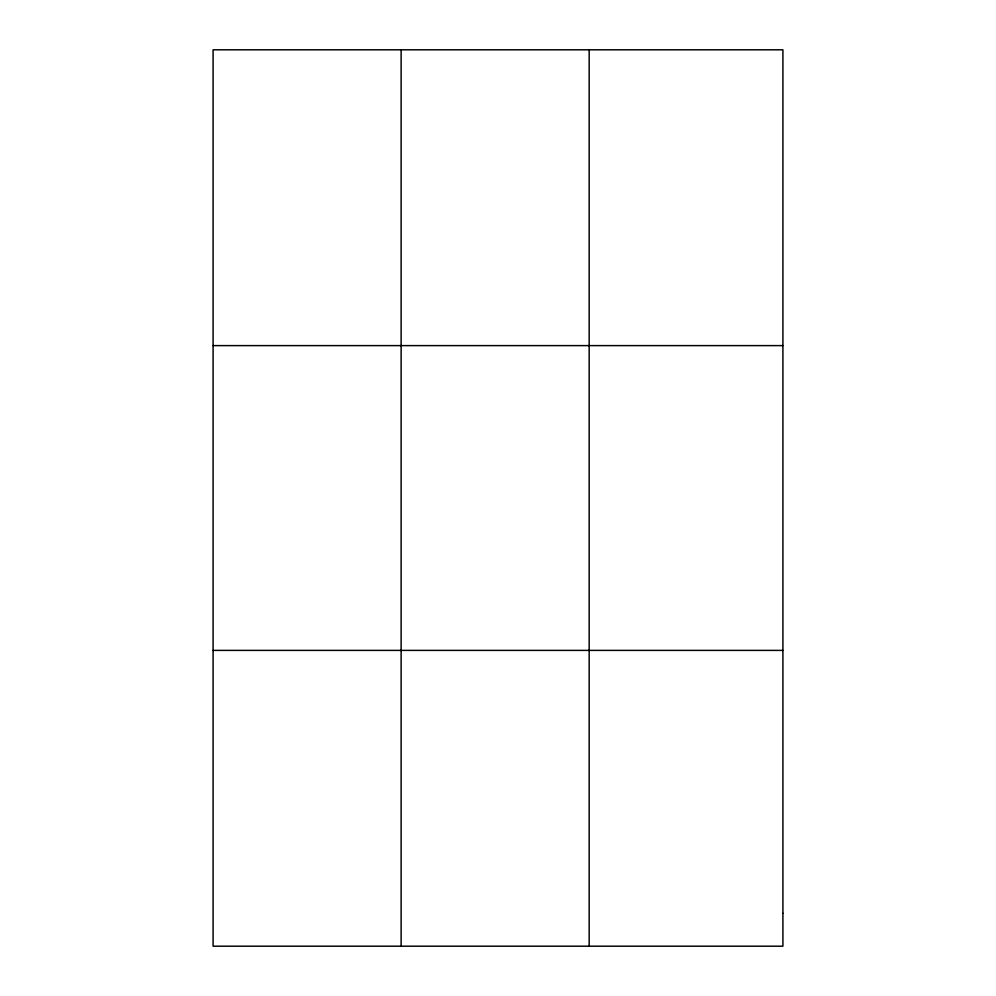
<?xml version="1.0" encoding="UTF-8"?>
<svg xmlns="http://www.w3.org/2000/svg" width="996" height="996" viewBox="0 0 996 996"><rect width="100%" height="100%" fill="white"/><g stroke="black" fill="none" stroke-linecap="round" stroke-linejoin="round"><path stroke-width="1.49" d="M401.127 946.2L401.127 49.8M589.171 946.2L589.171 49.8M213.094 345.612L782.906 345.612M213.094 650.388L782.906 650.388M782.906 913.332L782.906 946.2L213.094 946.2L213.094 49.8L782.906 49.8L782.906 913.332"/></g></svg>
